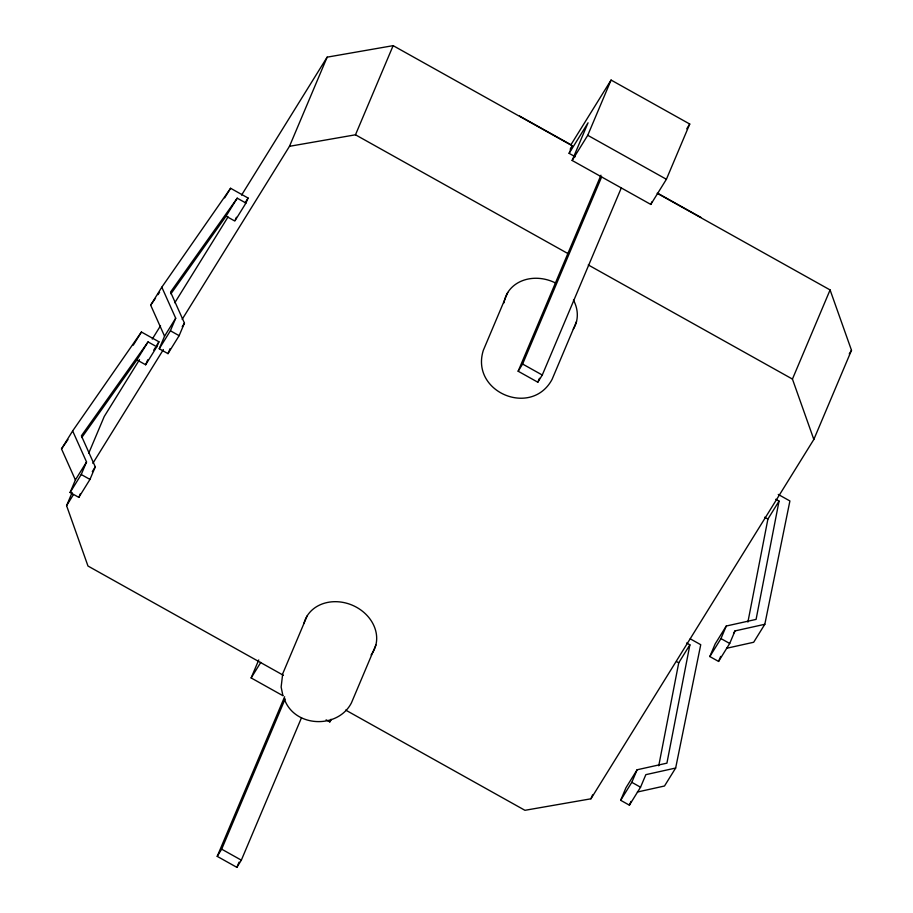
<?xml version="1.0" encoding="UTF-8"?>
<svg xmlns="http://www.w3.org/2000/svg" width="913" height="913" viewBox="0 0 913 913"><rect width="100%" height="100%" fill="white"/><g stroke="black" fill="none" stroke-linecap="round" stroke-linejoin="round"><path stroke-width="1.37" d="M658.741 765.802L678.736 662.804L689.886 644.84L686.61 643.003M689.886 644.84L666.912 763.154L637.114 769.773L625.964 787.736L620.657 800.29L629.399 805.175L640.549 787.211L645.845 774.658L675.654 768.038L700.739 644.704L690.251 638.838M747.907 622.061L767.901 519.063L779.051 501.089L775.765 499.263M779.051 501.089L756.078 619.402L726.269 626.021L715.13 643.996L709.823 656.55L718.565 661.434L729.704 643.471L735.011 630.906L764.82 624.287L789.905 500.963L778.253 494.447M156.796 346.814L148.054 341.919L81.383 435.809L95.283 466.851L89.976 479.416L78.826 497.38L70.096 492.495L75.391 479.941L86.541 461.967L72.652 430.925L141.435 332.012L158.919 341.782L156.796 346.814L145.646 364.778L136.904 359.893L81.759 437.544M283.429 675.3L87.979 566.026L66.581 505.665L72.116 492.552M88.732 453.225L104.23 416.511L139.506 359.654M70.096 492.495L81.234 474.52L86.541 461.967M78.826 497.38L80.424 493.613M145.646 364.778L147.769 359.756M245.951 203.063L237.22 198.178L170.548 292.069L184.449 323.111L179.142 335.664L167.992 353.639L159.25 348.755L164.557 336.189L175.707 318.226L161.818 287.173L230.601 188.272L248.074 198.041L245.951 203.063L234.812 221.037L226.07 216.153L170.925 293.803M159.25 348.755L170.4 330.78L175.707 318.226M167.992 353.639L170.115 348.618M235.337 219.782L236.399 217.271M182.166 319.333L289.489 146.308L327.151 57.154L393.138 45.65L572.291 145.806L569.107 153.338L575.247 156.774M289.489 146.308L355.477 134.793L393.138 45.65M283.098 695.809L251.143 677.937L258.744 659.951M307.122 615.944L282.699 673.771L281.136 687.055L282.825 695.261M301.507 717.732L241.34 860.16L236.878 867.35L217.214 856.36L284.639 696.745M217.214 856.36L221.676 849.17L285.153 698.902M236.878 867.35L239.092 862.112M507.742 292.525L483.319 350.341C470.127 391.974 531.434 417.88 552.08 379.386L576.502 321.57M326.112 719.855L329.798 721.909L330.883 719.341M519.611 116.042L570.956 144.745L611.082 80.059L689.737 124.031L666.399 179.279L650.798 204.432L572.143 160.46L588.052 122.799L569.107 153.338M572.143 160.46L587.744 135.307L611.082 80.059M375.882 644.989L351.459 702.816C337.913 729.236 294.557 727.593 284.399 699.187M621.297 187.941L542.276 375.026L537.814 382.216L518.15 371.226L600.948 175.216M518.15 371.226L522.613 364.036L601.633 176.951M537.814 382.216L539.469 378.29M650.798 204.432L651.893 201.841M345.673 710.097L524.941 810.31L590.928 798.807L592.594 794.869M590.928 798.807L813.837 439.45L792.438 379.078L830.088 289.935L657.155 193.259M620.657 800.29L631.807 782.327L637.114 769.773M629.399 805.175L630.986 801.409M709.823 656.55L720.973 638.586L726.269 626.021M718.565 661.434L720.688 656.413M813.837 439.45L851.498 350.295L830.088 289.935M75.391 479.941L61.502 448.888L72.652 430.925M164.557 336.189L150.668 305.147L161.818 287.173M133.264 345.194L141.435 332.012M224.655 197.859L230.601 188.272M136.904 359.893L148.054 341.919M226.07 216.153L237.22 198.178M152.266 339.077L160.528 325.77M174.782 302.785L228.079 216.872M241.58 195.097L327.151 57.154M153.715 350.17L155.199 347.773M156.682 345.376L158.919 341.782M245.106 202.834L248.074 198.041M66.581 505.665L73.337 494.778M92.852 463.313L163.393 349.576M92.304 471.644L95.283 466.851M182.212 326.706L184.449 323.111M570.191 149.173L572.291 145.806M251.143 677.937L260.81 662.37M686.759 128.824L689.737 124.031M329.798 721.909L331.282 719.512M849.25 353.924L851.498 350.295M733.527 633.302L735.011 630.906M675.654 768.038L664.504 786.002L637.411 792.016M764.82 624.287L753.67 642.261L726.577 648.276M150.668 305.147L155.518 298.163M157.949 294.671L159.57 292.343M61.502 448.888L67.973 439.575M587.744 135.307L666.399 179.279M658.17 193.499L700.956 217.42M355.477 134.793L568.354 253.803M588.269 264.941L792.438 379.078M522.613 364.036L542.276 375.026M764.626 517.226L767.901 519.063M170.4 330.78L179.142 335.664M720.973 638.586L729.704 643.471M676.556 661.583L678.736 662.804M81.234 474.52L89.976 479.416M631.807 782.327L640.549 787.211M221.676 849.17L241.34 860.16M303.915 623.545A37.638 31.601 22.9 0 1 353.696 605.821A37.638 31.601 22.9 0 1 371.089 654.861M504.01 302.842A37.638 31.601 22.9 0 1 556.006 283.235M573.432 300.035A37.638 31.601 22.9 0 1 573.296 329.171"/></g></svg>
